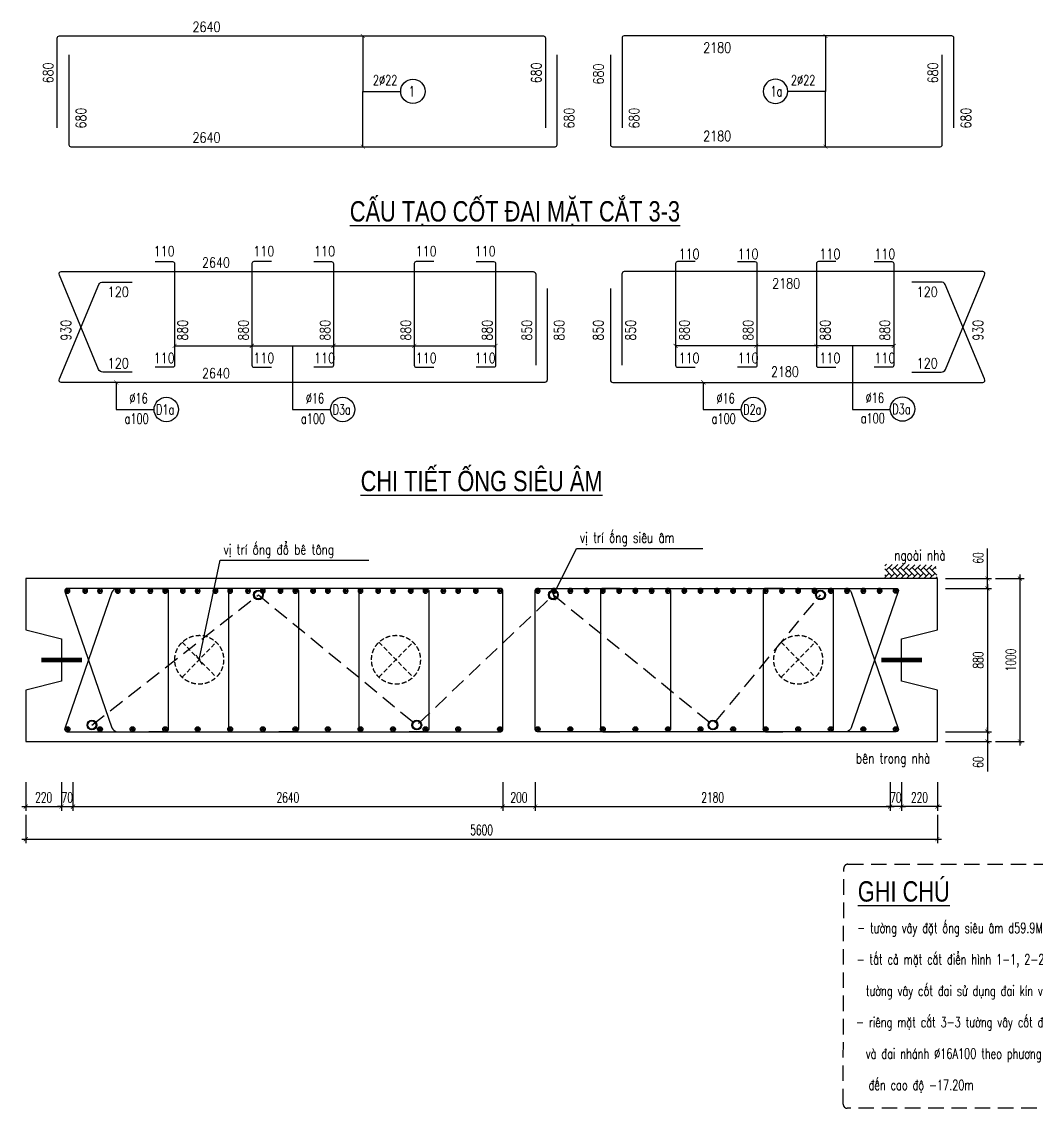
# Model space of a CAD drawing. Header units: millimetres. Extents: x -143483 to 1166745, y -1448440 to -1202244.
# Drawn here: x 114600 to 139531, y -1268212 to -1241525 of the extents above; entities that cross this region are included whole.
import ezdxf
from ezdxf.enums import TextEntityAlignment as Align

# ---------------------------------------------------------------- set-up
doc = ezdxf.new("R2010")
doc.units = ezdxf.units.MM
doc.header["$LTSCALE"] = 30
doc.header["$PDMODE"] = 3
doc.linetypes.add('DASHED', pattern=[19.05, 12.7, -6.35])
doc.layers.get('0').update_dxf_attribs({"lineweight": 9})
doc.layers.get('Defpoints').update_dxf_attribs({"lineweight": 9})
for name, color, linetype in [('ccu11-Cotthep', 9, 'Continuous'), ('ccu11-Dim', 8, 'Continuous'), ('ccu11-Hatch', 8, 'Continuous'), ('ccu11-Manh', 8, 'Continuous'), ('ccu11-Text', 31, 'Continuous'), ('ccu11-Thay', 7, 'Continuous'), ('ccu11-Thep', 4, 'Continuous'), ('ccu11-Thep doc', 4, 'Continuous'), ('ccu11-Thepdai', 6, 'Continuous')]:
    doc.layers.add(name, color=color, linetype=linetype)
doc.layers.add('ccu11-Khuat', color=9, linetype='DASHED', lineweight=30)
doc.layers.add('Vicom_thep doc', color=1, linetype='Continuous', lineweight=35)
doc.styles.add('ccu11-dim', font='vnsimli.shx', dxfattribs={"width": 0.65, "bigfont": 'bigfont.shx'})
doc.styles.add('ccu11-VnAvH-B', font='VHAVANB.TTF')
doc.styles.add('ccu11-vnsimli', font='vnsimli.shx', dxfattribs={"width": 0.8, "bigfont": 'vns.shx'})
doc.styles.add('ccu11-vnsimple', font='vnsimple.shx', dxfattribs={"bigfont": 'bigfont.shx'})
doc.styles.add('ccu11_simli', font='vnsimli.shx', dxfattribs={"width": 0.8})
doc.dimstyles.new('ccu11-100', dxfattribs={"dimscale": 100, "dimtxt": 2.5, "dimasz": 1, "dimexe": 1, "dimexo": 2, "dimgap": 1, "dimtad": 1, "dimdec": 0, "dimdsep": 46, "dimtxsty": 'ccu11-dim', "dimblk": 'ARCHTICK', "dimcen": -1, "dimdle": 1, "dimclrd": 256, "dimclre": 256, "dimclrt": 3, "dimadec": 0, "dimazin": 2, "dimtfac": 0.1, "dimtdec": 0, "dimtmove": 0, "dimatfit": 1, "dimldrblk": 'ARCHTICK', "dimfxl": 0, "dimtvp": 0.833333, "dimtolj": 1, "dimtzin": 12, "dimarcsym": 0})
doc.dimstyles.new('ccu11-100x4', dxfattribs={"dimscale": 100, "dimtxt": 2.5, "dimasz": 1, "dimexe": 1, "dimexo": 2, "dimgap": 1, "dimtad": 1, "dimdec": 0, "dimlfac": 0.25, "dimdsep": 46, "dimtxsty": 'ccu11-dim', "dimblk": 'ARCHTICK', "dimcen": -1, "dimdle": 1, "dimclrd": 256, "dimclre": 256, "dimclrt": 3, "dimadec": 0, "dimazin": 2, "dimtfac": 0.1, "dimtdec": 0, "dimtmove": 0, "dimatfit": 1, "dimldrblk": 'ARCHTICK', "dimfxl": 0, "dimtvp": 0.833333, "dimtolj": 1, "dimtzin": 12, "dimarcsym": 0})

# ---------------------------------------------------------------- blocks, each defined once
blk = doc.blocks.new('_ARCHTICK')
at = {"color": 0, "linetype": 'ByBlock', "const_width": 0.15}
blk.add_lwpolyline([(-0.5, -0.5), (0.5, 0.5)], dxfattribs=at)
blk = doc.blocks.new('SHD')
at = {"layer": 'ccu11-Cotthep'}
blk.add_circle((300, 0), 300, dxfattribs=at)
at = {"layer": 'ccu11-Cotthep', "color": 31, "style": 'ccu11_simli', "width": 0.8}
blk.add_attdef('DK', text='', height=250, dxfattribs=at).set_placement((-101, 65), align=Align.BOTTOM_RIGHT)
blk.add_attdef('KH', text='', height=250, dxfattribs=at).set_placement((300, 0), align=Align.MIDDLE)
blk.add_attdef('KC', text='', height=250, dxfattribs=at).set_placement((-101, -142), align=Align.TOP_RIGHT)
blk = doc.blocks.new('MCT')
at = {"ltscale": 0.005}
for p, q in [((-0.49, 0), (0.49, 0)), ((0.35, -0.35), (-0.35, 0.35)), ((-0.35, -0.35), (0.35, 0.35)), ((0, -0.49), (0, 0.49))]:
    blk.add_line(p, q, dxfattribs=at)
blk.add_circle((0, 0), 0.492, dxfattribs=at)
blk = doc.blocks.new('*U1576')
at = {"layer": 'ccu11-Thep doc', "xscale": -121.9200000001001, "yscale": 121.9200000001001, "zscale": 121.92, "rotation": 270}
blk.add_blockref('MCT', (0, 0), dxfattribs=at)
blk = doc.blocks.new('*U1577')
at = {"layer": 'ccu11-Thep doc', "color": 0, "linetype": 'ByBlock', "lineweight": -2, "transparency": 16777216}
for p in [(0, 0), (800, 0), (1600, 0), (2400, 0), (3200, 0), (4000, 0), (4800, 0), (5600, 0), (6400, 0), (7200, 0), (8000, 0)]:
    blk.add_blockref('*U1576', p, dxfattribs=at)
blk = doc.blocks.new('*U1578')
at = {"layer": 'ccu11-Thep doc', "xscale": -121.9200000001001, "yscale": 121.9200000001001, "zscale": 121.92, "rotation": 270}
blk.add_blockref('MCT', (0, 0), dxfattribs=at)
blk = doc.blocks.new('*U1579')
at = {"layer": 'ccu11-Thep doc', "color": 0, "linetype": 'ByBlock', "lineweight": -2, "transparency": 16777216}
for p in [(0, 0), (800, 0), (1600, 0), (2400, 0), (3200, 0), (4000, 0), (4800, 0), (5600, 0), (6400, 0), (7200, 0), (8000, 0)]:
    blk.add_blockref('*U1578', p, dxfattribs=at)
blk = doc.blocks.new('*D2406')
at = {"layer": 'ccu11-Dim', "linetype": 'ByBlock', "lineweight": -2, "ltscale": 30, "transparency": 16777216}
for p, q in [((136220, -1260203), (136220, -1260903)), ((137100, -1260203), (137100, -1260903)), ((137200, -1260803), (136120, -1260803))]:
    blk.add_line(p, q, dxfattribs=at)
at = {"layer": 'Defpoints', "color": 0, "linetype": 'ByBlock', "ltscale": 30, "transparency": 16777216}
for p in [(136220, -1260003), (137100, -1260003), (136220, -1260803)]:
    blk.add_point(p, dxfattribs=at)
at = {"layer": 'ccu11-Dim', "linetype": 'ByBlock', "lineweight": -2, "ltscale": 30, "transparency": 16777216, "xscale": 100, "yscale": 100, "zscale": 100, "rotation": 180}
blk.add_blockref('_ARCHTICK', (136220, -1260803), dxfattribs=at)
at = {"layer": 'ccu11-Dim', "linetype": 'ByBlock', "lineweight": -2, "ltscale": 30, "transparency": 16777216, "xscale": 100, "yscale": 100, "zscale": 100}
blk.add_blockref('_ARCHTICK', (137100, -1260803), dxfattribs=at)
at = {"layer": 'ccu11-Dim', "color": 3, "linetype": 'ByBlock', "ltscale": 30, "transparency": 16777216, "insert": (136660, -1260578), "char_height": 250, "attachment_point": 5, "style": 'ccu11-dim'}
blk.add_mtext('\\A1;220', dxfattribs=at)
blk = doc.blocks.new('*D2407')
at = {"layer": 'ccu11-Dim', "linetype": 'ByBlock', "lineweight": -2, "ltscale": 30, "transparency": 16777216}
for p, q in [((114700, -1261003), (114700, -1261703)), ((137100, -1261003), (137100, -1261703)), ((114600, -1261603), (137200, -1261603))]:
    blk.add_line(p, q, dxfattribs=at)
at = {"layer": 'Defpoints', "color": 0, "linetype": 'ByBlock', "ltscale": 30, "transparency": 16777216}
for p in [(114700, -1260803), (137100, -1260803), (137100, -1261603)]:
    blk.add_point(p, dxfattribs=at)
at = {"layer": 'ccu11-Dim', "linetype": 'ByBlock', "lineweight": -2, "ltscale": 30, "transparency": 16777216, "xscale": 100, "yscale": 100, "zscale": 100, "rotation": 180}
blk.add_blockref('_ARCHTICK', (114700, -1261603), dxfattribs=at)
at = {"layer": 'ccu11-Dim', "linetype": 'ByBlock', "lineweight": -2, "ltscale": 30, "transparency": 16777216, "xscale": 100, "yscale": 100, "zscale": 100}
blk.add_blockref('_ARCHTICK', (137100, -1261603), dxfattribs=at)
at = {"layer": 'ccu11-Dim', "color": 3, "linetype": 'ByBlock', "ltscale": 30, "transparency": 16777216, "insert": (125900, -1261378), "char_height": 250, "attachment_point": 5, "style": 'ccu11-dim'}
blk.add_mtext('\\A1;5600', dxfattribs=at)
blk = doc.blocks.new('*D2408')
at = {"layer": 'ccu11-Dim', "linetype": 'ByBlock', "lineweight": -2, "ltscale": 30, "transparency": 16777216}
for p, q in [((135940, -1260203), (135940, -1260903)), ((136220, -1260203), (136220, -1260903)), ((135940, -1260803), (135840, -1260803)), ((136220, -1260803), (135940, -1260803)), ((136220, -1260803), (136320, -1260803))]:
    blk.add_line(p, q, dxfattribs=at)
at = {"layer": 'Defpoints', "color": 0, "linetype": 'ByBlock', "ltscale": 30, "transparency": 16777216}
for p in [(135940, -1260003), (136220, -1260003), (135940, -1260803)]:
    blk.add_point(p, dxfattribs=at)
at = {"layer": 'ccu11-Dim', "linetype": 'ByBlock', "lineweight": -2, "ltscale": 30, "transparency": 16777216, "xscale": 100, "yscale": 100, "zscale": 100}
blk.add_blockref('_ARCHTICK', (135940, -1260803), dxfattribs=at)
at = {"layer": 'ccu11-Dim', "linetype": 'ByBlock', "lineweight": -2, "ltscale": 30, "transparency": 16777216, "xscale": 100, "yscale": 100, "zscale": 100, "rotation": 180}
blk.add_blockref('_ARCHTICK', (136220, -1260803), dxfattribs=at)
at = {"layer": 'ccu11-Dim', "color": 3, "linetype": 'ByBlock', "ltscale": 30, "transparency": 16777216, "insert": (136080, -1260578), "char_height": 250, "attachment_point": 5, "style": 'ccu11-dim'}
blk.add_mtext('\\A1;70', dxfattribs=at)
blk = doc.blocks.new('*D2409')
at = {"layer": 'ccu11-Dim', "linetype": 'ByBlock', "lineweight": -2, "ltscale": 30, "transparency": 16777216}
for p, q in [((126419, -1260203), (126419, -1260903)), ((127219, -1260203), (127219, -1260903)), ((126319, -1260803), (127319, -1260803))]:
    blk.add_line(p, q, dxfattribs=at)
at = {"layer": 'Defpoints', "color": 0, "linetype": 'ByBlock', "ltscale": 30, "transparency": 16777216}
for p in [(126419, -1260003), (127219, -1260003), (127219, -1260803)]:
    blk.add_point(p, dxfattribs=at)
at = {"layer": 'ccu11-Dim', "linetype": 'ByBlock', "lineweight": -2, "ltscale": 30, "transparency": 16777216, "xscale": 100, "yscale": 100, "zscale": 100, "rotation": 180}
blk.add_blockref('_ARCHTICK', (126419, -1260803), dxfattribs=at)
at = {"layer": 'ccu11-Dim', "linetype": 'ByBlock', "lineweight": -2, "ltscale": 30, "transparency": 16777216, "xscale": 100, "yscale": 100, "zscale": 100}
blk.add_blockref('_ARCHTICK', (127219, -1260803), dxfattribs=at)
at = {"layer": 'ccu11-Dim', "color": 3, "linetype": 'ByBlock', "ltscale": 30, "transparency": 16777216, "insert": (126819, -1260578), "char_height": 250, "attachment_point": 5, "style": 'ccu11-dim'}
blk.add_mtext('\\A1;200', dxfattribs=at)
blk = doc.blocks.new('*D2410')
at = {"layer": 'ccu11-Dim', "linetype": 'ByBlock', "lineweight": -2, "ltscale": 30, "transparency": 16777216}
for p, q in [((127219, -1260203), (127219, -1260903)), ((135940, -1260203), (135940, -1260903)), ((127119, -1260803), (136040, -1260803))]:
    blk.add_line(p, q, dxfattribs=at)
at = {"layer": 'Defpoints', "color": 0, "linetype": 'ByBlock', "ltscale": 30, "transparency": 16777216}
for p in [(127219, -1260003), (135940, -1260003), (135940, -1260803)]:
    blk.add_point(p, dxfattribs=at)
at = {"layer": 'ccu11-Dim', "linetype": 'ByBlock', "lineweight": -2, "ltscale": 30, "transparency": 16777216, "xscale": 100, "yscale": 100, "zscale": 100, "rotation": 180}
blk.add_blockref('_ARCHTICK', (127219, -1260803), dxfattribs=at)
at = {"layer": 'ccu11-Dim', "linetype": 'ByBlock', "lineweight": -2, "ltscale": 30, "transparency": 16777216, "xscale": 100, "yscale": 100, "zscale": 100}
blk.add_blockref('_ARCHTICK', (135940, -1260803), dxfattribs=at)
at = {"layer": 'ccu11-Dim', "color": 3, "linetype": 'ByBlock', "ltscale": 30, "transparency": 16777216, "insert": (131580, -1260578), "char_height": 250, "attachment_point": 5, "style": 'ccu11-dim'}
blk.add_mtext('\\A1;2180', dxfattribs=at)
blk = doc.blocks.new('*D2411')
at = {"layer": 'ccu11-Dim', "linetype": 'ByBlock', "lineweight": -2, "ltscale": 30, "transparency": 16777216}
for p, q in [((138329, -1255203), (138329, -1254463)), ((137300, -1255203), (138429, -1255203)), ((138329, -1255443), (138329, -1255203)), ((137300, -1255443), (138429, -1255443)), ((138329, -1255443), (138329, -1255543))]:
    blk.add_line(p, q, dxfattribs=at)
at = {"layer": 'Defpoints', "color": 0, "linetype": 'ByBlock', "ltscale": 30, "transparency": 16777216}
for p in [(137100, -1255203), (137100, -1255443), (138329, -1255443)]:
    blk.add_point(p, dxfattribs=at)
at = {"layer": 'ccu11-Dim', "linetype": 'ByBlock', "lineweight": -2, "ltscale": 30, "transparency": 16777216, "xscale": 100, "yscale": 100, "zscale": 100}
for p, rotation in [((138329, -1255203), 270), ((138329, -1255443), 90)]:
    blk.add_blockref('_ARCHTICK', p, dxfattribs=dict(at, rotation=rotation))
at = {"layer": 'ccu11-Dim', "color": 3, "linetype": 'ByBlock', "ltscale": 30, "transparency": 16777216, "insert": (138104, -1254695), "char_height": 250, "attachment_point": 5, "rotation": 90, "style": 'ccu11-dim'}
blk.add_mtext('\\A1;60', dxfattribs=at)
blk = doc.blocks.new('*D2412')
at = {"layer": 'ccu11-Dim', "linetype": 'ByBlock', "lineweight": -2, "ltscale": 30, "transparency": 16777216}
for p, q in [((138329, -1255343), (138329, -1259063)), ((137300, -1255443), (138429, -1255443)), ((137300, -1258963), (138429, -1258963))]:
    blk.add_line(p, q, dxfattribs=at)
at = {"layer": 'Defpoints', "color": 0, "linetype": 'ByBlock', "ltscale": 30, "transparency": 16777216}
for p in [(137100, -1255443), (137100, -1258963), (138329, -1258963)]:
    blk.add_point(p, dxfattribs=at)
at = {"layer": 'ccu11-Dim', "linetype": 'ByBlock', "lineweight": -2, "ltscale": 30, "transparency": 16777216, "xscale": 100, "yscale": 100, "zscale": 100}
for p, rotation in [((138329, -1255443), 90), ((138329, -1258963), 270)]:
    blk.add_blockref('_ARCHTICK', p, dxfattribs=dict(at, rotation=rotation))
at = {"layer": 'ccu11-Dim', "color": 3, "linetype": 'ByBlock', "ltscale": 30, "transparency": 16777216, "insert": (138104, -1257203), "char_height": 250, "attachment_point": 5, "rotation": 90, "style": 'ccu11-dim'}
blk.add_mtext('\\A1;880', dxfattribs=at)
blk = doc.blocks.new('*D2413')
at = {"layer": 'ccu11-Dim', "linetype": 'ByBlock', "lineweight": -2, "ltscale": 30, "transparency": 16777216}
for p, q in [((137300, -1258963), (138429, -1258963)), ((138329, -1258963), (138329, -1258863)), ((138329, -1258963), (138329, -1259203)), ((137300, -1259203), (138429, -1259203)), ((138329, -1259203), (138329, -1259942))]:
    blk.add_line(p, q, dxfattribs=at)
at = {"layer": 'Defpoints', "color": 0, "linetype": 'ByBlock', "ltscale": 30, "transparency": 16777216}
for p in [(137100, -1258963), (138329, -1258963), (137100, -1259203)]:
    blk.add_point(p, dxfattribs=at)
at = {"layer": 'ccu11-Dim', "linetype": 'ByBlock', "lineweight": -2, "ltscale": 30, "transparency": 16777216, "xscale": 100, "yscale": 100, "zscale": 100}
for p, rotation in [((138329, -1258963), 270), ((138329, -1259203), 90)]:
    blk.add_blockref('_ARCHTICK', p, dxfattribs=dict(at, rotation=rotation))
at = {"layer": 'ccu11-Dim', "color": 3, "linetype": 'ByBlock', "ltscale": 30, "transparency": 16777216, "insert": (138104, -1259711), "char_height": 250, "attachment_point": 5, "rotation": 90, "style": 'ccu11-dim'}
blk.add_mtext('\\A1;60', dxfattribs=at)
blk = doc.blocks.new('*D2414')
at = {"layer": 'ccu11-Dim', "linetype": 'ByBlock', "lineweight": -2, "ltscale": 30, "transparency": 16777216}
for p, q in [((138529, -1255203), (139229, -1255203)), ((139129, -1255103), (139129, -1259303)), ((138529, -1259203), (139229, -1259203))]:
    blk.add_line(p, q, dxfattribs=at)
at = {"layer": 'Defpoints', "color": 0, "linetype": 'ByBlock', "ltscale": 30, "transparency": 16777216}
for p in [(138329, -1255203), (138329, -1259203), (139129, -1259203)]:
    blk.add_point(p, dxfattribs=at)
at = {"layer": 'ccu11-Dim', "linetype": 'ByBlock', "lineweight": -2, "ltscale": 30, "transparency": 16777216, "xscale": 100, "yscale": 100, "zscale": 100}
for p, rotation in [((139129, -1255203), 90), ((139129, -1259203), 270)]:
    blk.add_blockref('_ARCHTICK', p, dxfattribs=dict(at, rotation=rotation))
at = {"layer": 'ccu11-Dim', "color": 3, "linetype": 'ByBlock', "ltscale": 30, "transparency": 16777216, "insert": (138904, -1257203), "char_height": 250, "attachment_point": 5, "rotation": 90, "style": 'ccu11-dim'}
blk.add_mtext('\\A1;1000', dxfattribs=at)
blk = doc.blocks.new('ccu11_block_thep')
at = {"layer": 'ccu11-Thep', "color": 3}
for p, q in [((-0.4, 0), (0.4, 0)), ((-0.28, 0.28), (0.28, -0.28)), ((0.28, 0.28), (-0.28, -0.28)), ((0, 0.4), (0, -0.4))]:
    blk.add_line(p, q, dxfattribs=at)
at = {"layer": 'ccu11-Thep', "color": 1, "const_width": 0.0667}
blk.add_lwpolyline([(-0.4, 0, 1), (0.4, 0, 1), (-0.4, 0, 1)], format="xyb", dxfattribs=at)
at = {"layer": 'ccu11-Thep', "color": 1}
blk.add_circle((0, 0), 0.4, dxfattribs=at)
blk = doc.blocks.new('*U1580')
at = {"layer": 'Vicom_thep doc', "xscale": -150, "yscale": 150, "zscale": 150, "rotation": 180}
blk.add_blockref('ccu11_block_thep', (0, 0), dxfattribs=at)
blk = doc.blocks.new('*U1573')
at = {"layer": 'ccu11-Thep doc', "color": 0, "linetype": 'ByBlock', "lineweight": -2, "transparency": 16777216}
for p in [(0, 0), (800, 0), (1600, 0), (2400, 0), (3200, 0), (4000, 0), (4800, 0), (5600, 0), (6400, 0), (7200, 0), (8000, 0), (8800, 0), (9600, 0)]:
    blk.add_blockref('*U1580', p, dxfattribs=at)
blk = doc.blocks.new('*U1574')
at = {"layer": 'Vicom_thep doc', "xscale": -150, "yscale": 150, "zscale": 150, "rotation": 180}
blk.add_blockref('ccu11_block_thep', (0, 0), dxfattribs=at)
blk = doc.blocks.new('*U1575')
at = {"layer": 'ccu11-Thep doc', "color": 0, "linetype": 'ByBlock', "lineweight": -2, "transparency": 16777216}
for p in [(0, 0), (800, 0), (1600, 0), (2400, 0), (3200, 0), (4000, 0), (4800, 0), (5600, 0), (6400, 0), (7200, 0), (8000, 0)]:
    blk.add_blockref('*U1574', p, dxfattribs=at)
blk = doc.blocks.new('*U1581')
at = {"layer": 'ccu11-Thep doc', "xscale": -121.9200000001001, "yscale": 121.9200000001001, "zscale": 121.92, "rotation": 270}
blk.add_blockref('MCT', (0, 0), dxfattribs=at)
blk = doc.blocks.new('*U1582')
at = {"layer": 'ccu11-Thep doc', "color": 0, "linetype": 'ByBlock', "lineweight": -2, "transparency": 16777216}
for p in [(0, 0), (800, 0), (1600, 0), (2400, 0), (3200, 0), (4000, 0), (4800, 0), (5600, 0), (6400, 0), (7200, 0), (8000, 0), (8800, 0), (9600, 0)]:
    blk.add_blockref('*U1581', p, dxfattribs=at)
blk = doc.blocks.new('*U1583')
at = {"layer": 'ccu11-Thep doc', "xscale": -121.9200000001001, "yscale": 121.9200000001001, "zscale": 121.92, "rotation": 270}
blk.add_blockref('MCT', (0, 0), dxfattribs=at)
blk = doc.blocks.new('*U1584')
at = {"layer": 'ccu11-Thep doc', "color": 0, "linetype": 'ByBlock', "lineweight": -2, "transparency": 16777216}
for p in [(0, 0), (800, 0), (1600, 0), (2400, 0), (3200, 0), (4000, 0), (4800, 0), (5600, 0), (6400, 0), (7200, 0), (8000, 0), (8800, 0), (9600, 0)]:
    blk.add_blockref('*U1583', p, dxfattribs=at)
blk = doc.blocks.new('*D2415')
at = {"layer": 'ccu11-Dim', "linetype": 'ByBlock', "lineweight": -2, "ltscale": 30, "transparency": 16777216}
for p, q in [((115860, -1260203), (115860, -1260903)), ((126419, -1260203), (126419, -1260903)), ((115760, -1260803), (126519, -1260803))]:
    blk.add_line(p, q, dxfattribs=at)
at = {"layer": 'Defpoints', "color": 0, "linetype": 'ByBlock', "ltscale": 30, "transparency": 16777216}
for p in [(115860, -1260003), (126419, -1260003), (126419, -1260803)]:
    blk.add_point(p, dxfattribs=at)
at = {"layer": 'ccu11-Dim', "linetype": 'ByBlock', "lineweight": -2, "ltscale": 30, "transparency": 16777216, "xscale": 100, "yscale": 100, "zscale": 100, "rotation": 180}
blk.add_blockref('_ARCHTICK', (115860, -1260803), dxfattribs=at)
at = {"layer": 'ccu11-Dim', "linetype": 'ByBlock', "lineweight": -2, "ltscale": 30, "transparency": 16777216, "xscale": 100, "yscale": 100, "zscale": 100}
blk.add_blockref('_ARCHTICK', (126419, -1260803), dxfattribs=at)
at = {"layer": 'ccu11-Dim', "color": 3, "linetype": 'ByBlock', "ltscale": 30, "transparency": 16777216, "insert": (121140, -1260578), "char_height": 250, "attachment_point": 5, "style": 'ccu11-dim'}
blk.add_mtext('\\A1;2640', dxfattribs=at)
blk = doc.blocks.new('*D2416')
at = {"layer": 'ccu11-Dim', "linetype": 'ByBlock', "lineweight": -2, "ltscale": 30, "transparency": 16777216}
for p, q in [((114700, -1260203), (114700, -1260903)), ((115580, -1260203), (115580, -1260903)), ((114600, -1260803), (115680, -1260803))]:
    blk.add_line(p, q, dxfattribs=at)
at = {"layer": 'Defpoints', "color": 0, "linetype": 'ByBlock', "ltscale": 30, "transparency": 16777216}
for p in [(114700, -1260003), (115580, -1260003), (115580, -1260803)]:
    blk.add_point(p, dxfattribs=at)
at = {"layer": 'ccu11-Dim', "linetype": 'ByBlock', "lineweight": -2, "ltscale": 30, "transparency": 16777216, "xscale": 100, "yscale": 100, "zscale": 100, "rotation": 180}
blk.add_blockref('_ARCHTICK', (114700, -1260803), dxfattribs=at)
at = {"layer": 'ccu11-Dim', "linetype": 'ByBlock', "lineweight": -2, "ltscale": 30, "transparency": 16777216, "xscale": 100, "yscale": 100, "zscale": 100}
blk.add_blockref('_ARCHTICK', (115580, -1260803), dxfattribs=at)
at = {"layer": 'ccu11-Dim', "color": 3, "linetype": 'ByBlock', "ltscale": 30, "transparency": 16777216, "insert": (115140, -1260578), "char_height": 250, "attachment_point": 5, "style": 'ccu11-dim'}
blk.add_mtext('\\A1;220', dxfattribs=at)
blk = doc.blocks.new('*D2417')
at = {"layer": 'ccu11-Dim', "linetype": 'ByBlock', "lineweight": -2, "ltscale": 30, "transparency": 16777216}
for p, q in [((115580, -1260203), (115580, -1260903)), ((115860, -1260203), (115860, -1260903)), ((115580, -1260803), (115480, -1260803)), ((115580, -1260803), (115860, -1260803)), ((115860, -1260803), (115960, -1260803))]:
    blk.add_line(p, q, dxfattribs=at)
at = {"layer": 'Defpoints', "color": 0, "linetype": 'ByBlock', "ltscale": 30, "transparency": 16777216}
for p in [(115580, -1260003), (115860, -1260003), (115860, -1260803)]:
    blk.add_point(p, dxfattribs=at)
at = {"layer": 'ccu11-Dim', "linetype": 'ByBlock', "lineweight": -2, "ltscale": 30, "transparency": 16777216, "xscale": 100, "yscale": 100, "zscale": 100}
blk.add_blockref('_ARCHTICK', (115580, -1260803), dxfattribs=at)
at = {"layer": 'ccu11-Dim', "linetype": 'ByBlock', "lineweight": -2, "ltscale": 30, "transparency": 16777216, "xscale": 100, "yscale": 100, "zscale": 100, "rotation": 180}
blk.add_blockref('_ARCHTICK', (115860, -1260803), dxfattribs=at)
at = {"layer": 'ccu11-Dim', "color": 3, "linetype": 'ByBlock', "ltscale": 30, "transparency": 16777216, "insert": (115720, -1260578), "char_height": 250, "attachment_point": 5, "style": 'ccu11-dim'}
blk.add_mtext('\\A1;70', dxfattribs=at)

msp = doc.modelspace()

# ---------------------------------------------------------------- hatches: boundary and pattern name
at = {"layer": 'ccu11-Hatch', "ltscale": 10}
h = msp.add_hatch(dxfattribs=at)
h.set_pattern_fill('AR-HBONE', color=256, scale=25, angle=270, style=0)
h.set_pattern_definition([(45, (-3126042.45, 521253.51), (141.4213562, 4e-14), [300, -100]), (315, (-3125971.74, 521324.22), (141.4213562, 4e-14), [300, -100])])
h.paths.add_polyline_path([(135808.05, -1254849.96), (135808.05, -1255202.68), (137100.41, -1255202.68), (137057.55, -1254871.38)])

# ---------------------------------------------------------------- linework, layer by layer
at = {"layer": 'ccu11-Khuat', "ltscale": 0.3}
for p, q in [((118542.62, -1256766.97), (119380.85, -1257625.67)), ((118542.62, -1257625.67), (119380.85, -1256766.97)), ((123377.41, -1256766.97), (124215.64, -1257625.67)), ((123377.41, -1257625.67), (124215.64, -1256766.97)), ((133261.29, -1256766.97), (134099.52, -1257625.67)), ((133261.29, -1257625.67), (134099.52, -1256766.97))]:
    msp.add_line(p, q, dxfattribs=at)
at = {"layer": 'ccu11-Khuat', "flags": 128}
msp.add_lwpolyline([(116325.07, -1258800), (120417.26, -1255603.01), (124308.31, -1258800), (127665.61, -1255603.01), (131584.55, -1258800), (134228.57, -1255603.01)], dxfattribs=at)
at = {"layer": 'ccu11-Khuat'}
msp.add_lwpolyline([(134900.91, -1262219.48), (144700.13, -1262219.48, -0.41421356), (144800.13, -1262319.48), (144785.52, -1268112.39, -0.41421356), (144685.52, -1268212.39), (134886.3, -1268212.39, -0.41421356), (134786.3, -1268112.39), (134800.91, -1262319.48, -0.41421356)], format="xyb", close=True, dxfattribs=at)
at = {"layer": 'ccu11-Khuat', "ltscale": 0.3}
for centre in [(118961.73, -1257196.32), (123796.52, -1257196.32), (133680.41, -1257196.32)]:
    msp.add_circle(centre, 600, dxfattribs=at)
at = {"layer": 'ccu11-Thay'}
for p, q in [((137100.41, -1255202.68), (114700.41, -1255202.68)), ((114700.41, -1255202.68), (114700.41, -1256462.68)), ((137100.41, -1256462.68), (137100.41, -1255202.68)), ((114700.41, -1256462.68), (115580.17, -1256682.68)), ((115580.17, -1256682.68), (115580.17, -1257722.68)), ((136220.64, -1256682.68), (137100.41, -1256462.68)), ((136220.64, -1257722.68), (136220.64, -1256682.68)), ((115580.17, -1257722.68), (114700.41, -1257942.68)), ((137100.41, -1257942.68), (136220.64, -1257722.68)), ((114700.41, -1257942.68), (114700.41, -1259202.68)), ((137100.41, -1259202.68), (137100.41, -1257942.68)), ((114700.41, -1259202.68), (137100.41, -1259202.68))]:
    msp.add_line(p, q, dxfattribs=at)
at = {"layer": 'ccu11-Thay', "ltscale": 30}
for centre, radius in [((120417.26, -1255603.01), 120), ((120417.26, -1255603.01), 100), ((127665.61, -1255603.01), 120), ((127665.61, -1255603.01), 100), ((134228.57, -1255603.01), 120), ((134228.57, -1255603.01), 100), ((116325.07, -1258800), 120), ((116325.07, -1258800), 100), ((124308.31, -1258800), 120), ((124308.31, -1258800), 100), ((131584.55, -1258800), 120), ((131584.55, -1258800), 100)]:
    msp.add_circle(centre, radius, dxfattribs=at)
at = {"layer": 'ccu11-Thep', "const_width": 120}
for points in [[(115079.94, -1257202.68), (116079.94, -1257202.68)], [(116080.41, -1257202.68), (115080.41, -1257202.68)], [(135720.41, -1257202.68), (136720.41, -1257202.68)]]:
    msp.add_lwpolyline(points, dxfattribs=at)
at = {"layer": 'ccu11-Thepdai', "linetype": 'ByBlock', "ltscale": 30}
for points in [[(115475.08, -1244135.47), (115475.08, -1241925.47, -0.41421356), (115525.08, -1241875.47), (127420.42, -1241875.47, -0.41421356), (127470.42, -1241925.47), (127470.42, -1244135.47)], [(115760.08, -1242335.47), (115760.08, -1244545.47, 0.41421356), (115810.08, -1244595.47), (127705.54, -1244595.47, 0.41421356), (127755.54, -1244545.47), (127755.54, -1242335.47)], [(129067.08, -1242335.47), (129067.08, -1244545.47, 0.41421356), (129117.08, -1244595.47), (137170.09, -1244595.47, 0.41421356), (137220.09, -1244545.47), (137220.09, -1242335.47)]]:
    msp.add_lwpolyline(points, format="xyb", dxfattribs=at)
at = {"layer": 'ccu11-Thepdai'}
for points in [[(137505.09, -1244135.47), (137505.09, -1241925.47, 0.41421356), (137455.09, -1241875.47), (129402.08, -1241875.47, 0.41421356), (129352.08, -1241925.47), (129352.08, -1244135.47)], [(117317.6, -1250130.18), (116597.13, -1250130.18, -0.26628921), (116485.37, -1250066.11), (115531.92, -1247746.6, -0.64209887), (115569.75, -1247663.91), (127170.53, -1247663.91, -0.41421356), (127230.53, -1247723.91), (127230.53, -1249957.89)], [(136469.23, -1250130.18), (137189.7, -1250130.18, 0.26628921), (137301.46, -1250066.11), (138254.92, -1247746.6, 0.64209887), (138217.08, -1247663.91), (129407.36, -1247663.91, 0.41421356), (129347.36, -1247723.91), (129347.36, -1249957.89)], [(127510.82, -1248074.39), (127510.82, -1250323.91, -0.41421356), (127450.82, -1250383.91), (115568.78, -1250383.91, -0.65283078), (115531.94, -1250300.1), (116492.85, -1247982.92, -0.30093739), (116604.61, -1247918.85), (117317.6, -1247918.85)], [(129067.08, -1248074.39), (129067.08, -1250323.91, 0.41421356), (129127.08, -1250383.91), (138218.06, -1250383.91, 0.65283078), (138254.89, -1250300.1), (137293.98, -1247982.92, 0.30093739), (137182.22, -1247918.85), (136469.23, -1247918.85)], [(117648.61, -1255442.68), (116928.14, -1255442.68, 0.23620228), (116816.37, -1255535.43), (115662.49, -1258882.18, 0.5204497), (115718.88, -1258962.68), (126370.41, -1258962.68, 0.41421356), (126420.41, -1258912.68), (126420.41, -1255492.68, 0.41421356), (126370.41, -1255442.68), (115718.88, -1255442.68, 0.5204497), (115662.49, -1255523.18), (116816.37, -1258869.94, 0.23620228), (116928.14, -1258962.68), (117648.61, -1258962.68)], [(117720.41, -1255442.68), (118140.41, -1255442.68, -0.41421356), (118200.41, -1255502.68), (118200.41, -1258902.68, -0.41421356), (118140.41, -1258962.68), (117720.41, -1258962.68)], [(120160.41, -1255442.68), (119740.41, -1255442.68, 0.41421356), (119680.41, -1255502.68), (119680.41, -1258902.68, 0.41421356), (119740.41, -1258962.68), (120160.41, -1258962.68)], [(120920.41, -1255442.68), (121340.41, -1255442.68, -0.41421356), (121400.41, -1255502.68), (121400.41, -1258902.68, -0.41421356), (121340.41, -1258962.68), (120920.41, -1258962.68)], [(123360.41, -1255442.68), (122940.41, -1255442.68, 0.41421356), (122880.41, -1255502.68), (122880.41, -1258902.68, 0.41421356), (122940.41, -1258962.68), (123360.41, -1258962.68)], [(124120.41, -1255442.68), (124540.41, -1255442.68, -0.41421356), (124600.41, -1255502.68), (124600.41, -1258902.68, -0.41421356), (124540.41, -1258962.68), (124120.41, -1258962.68)], [(134152.21, -1255442.68), (134872.67, -1255442.68, -0.23620228), (134984.44, -1255535.43), (136138.32, -1258882.18, -0.5204497), (136081.93, -1258962.68), (127270.41, -1258962.68, -0.41421356), (127220.41, -1258912.68), (127220.41, -1255492.68, -0.41421356), (127270.41, -1255442.68), (136081.93, -1255442.68, -0.5204497), (136138.32, -1255523.18), (134984.44, -1258869.94, -0.23620228), (134872.67, -1258962.68), (134152.21, -1258962.68)], [(129300.41, -1255442.68), (128880.41, -1255442.68, 0.41421356), (128820.41, -1255502.68), (128820.41, -1258902.68, 0.41421356), (128880.41, -1258962.68), (129300.41, -1258962.68)], [(130060.41, -1255442.68), (130480.41, -1255442.68, -0.41421356), (130540.41, -1255502.68), (130540.41, -1258902.68, -0.41421356), (130480.41, -1258962.68), (130060.41, -1258962.68)], [(133300.41, -1255442.68), (132880.41, -1255442.68, 0.41421356), (132820.41, -1255502.68), (132820.41, -1258902.68, 0.41421356), (132880.41, -1258962.68), (133300.41, -1258962.68)], [(134060.41, -1255442.68), (134480.41, -1255442.68, -0.41421356), (134540.41, -1255502.68), (134540.41, -1258902.68, -0.41421356), (134480.41, -1258962.68), (134060.41, -1258962.68)]]:
    msp.add_lwpolyline(points, format="xyb", dxfattribs=at)
at = {"layer": 'ccu11-Thepdai', "flags": 128}
for points in [[(117876.85, -1247416.67), (118306.85, -1247416.67, -0.38911631), (118356.85, -1247466.67), (118356.85, -1249911.43), (118356.85, -1249963.73, -0.38911631), (118306.85, -1250013.73), (117876.85, -1250013.73)], [(120735, -1247416.67), (120305, -1247416.67, 0.38911631), (120255, -1247466.67), (120255, -1249911.43), (120255, -1249963.73, 0.38911631), (120305, -1250013.73), (120735, -1250013.73)], [(121781.37, -1247416.67), (122211.37, -1247416.67, -0.38911631), (122261.37, -1247466.67), (122261.37, -1249911.43), (122261.37, -1249963.73, -0.38911631), (122211.37, -1250013.73), (121781.37, -1250013.73)], [(124725.51, -1247416.67), (124295.51, -1247416.67, 0.38911631), (124245.51, -1247466.67), (124245.51, -1249911.43), (124245.51, -1249963.73, 0.38911631), (124295.51, -1250013.73), (124725.51, -1250013.73)], [(125765.84, -1247416.67), (126195.84, -1247416.67, -0.38911631), (126245.84, -1247466.67), (126245.84, -1249911.43), (126245.84, -1249963.73, -0.38911631), (126195.84, -1250013.73), (125765.84, -1250013.73)], [(131147.08, -1247416.67), (130717.08, -1247416.67, 0.38911631), (130667.08, -1247466.67), (130667.08, -1249911.43), (130667.08, -1249963.73, 0.38911631), (130717.08, -1250013.73), (131147.08, -1250013.73)], [(132187.41, -1247416.67), (132617.41, -1247416.67, -0.38911631), (132667.41, -1247466.67), (132667.41, -1249911.43), (132667.41, -1249963.73, -0.38911631), (132617.41, -1250013.73), (132187.41, -1250013.73)], [(134607.78, -1247416.67), (134177.78, -1247416.67, 0.38911631), (134127.78, -1247466.67), (134127.78, -1249911.43), (134127.78, -1249963.73, 0.38911631), (134177.78, -1250013.73), (134607.78, -1250013.73)], [(135548.61, -1247416.67), (135978.61, -1247416.67, -0.38911631), (136028.61, -1247466.67), (136028.61, -1249911.43), (136028.61, -1249963.73, -0.38911631), (135978.61, -1250013.73), (135548.61, -1250013.73)]]:
    msp.add_lwpolyline(points, format="xyb", dxfattribs=at)

# ---------------------------------------------------------------- block references
at = {"layer": 'ccu11-Cotthep'}
ref = msp.add_blockref('SHD', (123912.04, -1243235.47), dxfattribs=at)
ref.add_attrib('KH', '1', dxfattribs={"color": 31, "height": 250, "style": 'ccu11-vnsimple', "width": 0.7}).set_placement((124187.04, -1243235.47), align=Align.MIDDLE_CENTER)
ref.add_attrib('DK', '2`22', dxfattribs={"color": 31, "height": 250, "style": 'ccu11-vnsimple', "width": 0.7}).set_placement((123531.26, -1243160.47), align=Align.BOTTOM_CENTER)
ref = msp.add_blockref('SHD', (133422.11, -1243235.47), dxfattribs=dict(at, xscale=-1))
ref.add_attrib('KH', '1a', dxfattribs={"color": 31, "height": 250, "style": 'ccu11-vnsimple', "width": 0.7}).set_placement((133147.11, -1243235.47), align=Align.MIDDLE_CENTER)
ref.add_attrib('DK', '2`22', dxfattribs={"color": 31, "height": 250, "style": 'ccu11-vnsimple', "width": 0.7}).set_placement((133802.89, -1243160.47), align=Align.BOTTOM_CENTER)
at = {"layer": 'ccu11-Cotthep', "yscale": 100, "zscale": 100, "rotation": 180}
for p, xscale in [((118356.85, -1249487.03), 100), ((120255, -1249487.03), 100), ((122261.37, -1249487.03), 100), ((124245.51, -1249487.03), 100), ((126245.84, -1249487.03), 100), ((130667.08, -1249487.03), -100), ((132651.21, -1249487.03), 100), ((134127.78, -1249487.03), -100)]:
    msp.add_blockref('_ARCHTICK', p, dxfattribs=dict(at, xscale=xscale))
at = {"layer": 'ccu11-Cotthep'}
ref = msp.add_blockref('SHD', (117852.01, -1251049.88), dxfattribs=at)
ref.add_attrib('KH', 'D1a', dxfattribs={"color": 31, "height": 250, "style": 'ccu11-vnsimple', "width": 0.7}).set_placement((118127.01, -1251049.88), align=Align.MIDDLE_CENTER)
ref.add_attrib('KC', 'a100', dxfattribs={"color": 31, "height": 250, "style": 'ccu11-vnsimple', "width": 0.7}).set_placement((117423.43, -1251149.88), align=Align.TOP_CENTER)
ref.add_attrib('DK', '`16', dxfattribs={"color": 31, "height": 250, "style": 'ccu11-vnsimple', "width": 0.7}).set_placement((117471.22, -1250974.88), align=Align.BOTTOM_CENTER)
ref = msp.add_blockref('SHD', (122187.3, -1251049.88), dxfattribs=at)
ref.add_attrib('KH', 'D3a', dxfattribs={"color": 31, "height": 250, "style": 'ccu11-vnsimple', "width": 0.7}).set_placement((122462.3, -1251049.88), align=Align.MIDDLE_CENTER)
ref.add_attrib('KC', 'a100', dxfattribs={"color": 31, "height": 250, "style": 'ccu11-vnsimple', "width": 0.7}).set_placement((121758.72, -1251149.88), align=Align.TOP_CENTER)
ref.add_attrib('DK', '`16', dxfattribs={"color": 31, "height": 250, "style": 'ccu11-vnsimple', "width": 0.7}).set_placement((121806.52, -1250974.88), align=Align.BOTTOM_CENTER)
ref = msp.add_blockref('SHD', (132277.66, -1251049.88), dxfattribs=at)
ref.add_attrib('KH', 'D2a', dxfattribs={"color": 31, "height": 250, "style": 'ccu11-vnsimple', "width": 0.7}).set_placement((132552.66, -1251049.88), align=Align.MIDDLE_CENTER)
ref.add_attrib('KC', 'a100', dxfattribs={"color": 31, "height": 250, "style": 'ccu11-vnsimple', "width": 0.7}).set_placement((131849.08, -1251149.88), align=Align.TOP_CENTER)
ref.add_attrib('DK', '`16', dxfattribs={"color": 31, "height": 250, "style": 'ccu11-vnsimple', "width": 0.7}).set_placement((131896.88, -1250974.88), align=Align.BOTTOM_CENTER)
ref = msp.add_blockref('SHD', (135942.48, -1251038.88), dxfattribs=at)
ref.add_attrib('KH', 'D3a', dxfattribs={"color": 31, "height": 250, "style": 'ccu11-vnsimple', "width": 0.7}).set_placement((136217.48, -1251038.88), align=Align.MIDDLE_CENTER)
ref.add_attrib('KC', 'a100', dxfattribs={"color": 31, "height": 250, "style": 'ccu11-vnsimple', "width": 0.7}).set_placement((135513.9, -1251138.88), align=Align.TOP_CENTER)
ref.add_attrib('DK', '`16', dxfattribs={"color": 31, "height": 250, "style": 'ccu11-vnsimple', "width": 0.7}).set_placement((135561.69, -1250963.88), align=Align.BOTTOM_CENTER)
at = {"layer": 'ccu11-Thep doc'}
for name, p in [('*U1582', (115723.8, -1255502.68)), ('*U1573', (116160.41, -1255502.68)), ('*U1577', (127280.41, -1255502.68)), ('*U1575', (127680.41, -1255502.68))]:
    msp.add_blockref(name, p, dxfattribs=at)
at = {"layer": 'ccu11-Thep doc', "yscale": 121.9200000001001}
for p, xscale, zscale, rotation in [((126352.51, -1255502.68), -121.9200000001001, 121.92, 270), ((136080.76, -1255502.68), 121.9200000001001, 121.9200000001001, 90.00000000000001), ((126352.51, -1258902.68), 121.9200000001001, 121.9200000001001, 270), ((136080.76, -1258902.68), 121.9200000001001, 121.9200000001001, 90.00000000000001)]:
    msp.add_blockref('MCT', p, dxfattribs=dict(at, xscale=xscale, zscale=zscale, rotation=rotation))
at = {"layer": 'ccu11-Thep doc', "xscale": -1, "rotation": 180}
for name, p in [('*U1584', (115723.8, -1258902.68)), ('*U1579', (127280.41, -1258902.68))]:
    msp.add_blockref(name, p, dxfattribs=at)

# ---------------------------------------------------------------- texts
at = {"layer": 'ccu11-Text'}
for s, height, style, width, p in [('2640', 250, 'ccu11-vnsimli', 0.8, (118798.01, -1241775.47)), ('2180', 250, 'ccu11-vnsimli', 0.8, (131347.56, -1242285.51)), ('2640', 250, 'ccu11-vnsimli', 0.8, (118798.01, -1244495.47)), ('2180', 250, 'ccu11-vnsimli', 0.8, (131347.56, -1244456.27)), ('110', 250, 'ccu11-vnsimli', 0.8, (117843.12, -1247287.55)), ('110', 250, 'ccu11-vnsimli', 0.8, (120292.54, -1247287.55)), ('110', 250, 'ccu11-vnsimli', 0.8, (121785.74, -1247287.55)), ('110', 250, 'ccu11-vnsimli', 0.8, (124283.04, -1247287.55)), ('110', 250, 'ccu11-vnsimli', 0.8, (125732.11, -1247287.55)), ('2640', 250, 'ccu11-vnsimli', 0.8, (119030.62, -1247563.91)), ('110', 250, 'ccu11-vnsimli', 0.8, (130742.71, -1247356.23)), ('110', 250, 'ccu11-vnsimli', 0.8, (132191.77, -1247356.23)), ('110', 250, 'ccu11-vnsimli', 0.8, (134203.42, -1247356.23)), ('110', 250, 'ccu11-vnsimli', 0.8, (135552.97, -1247356.23)), ('2180', 250, 'ccu11-vnsimli', 0.8, (133041.35, -1248079.18)), ('120', 250, 'ccu11-vnsimli', 0.8, (116716.17, -1248285.47)), ('120', 250, 'ccu11-vnsimli', 0.8, (136594.47, -1248285.47)), ('110', 250, 'ccu11-vnsimli', 0.8, (117843.12, -1249910.94)), ('110', 250, 'ccu11-vnsimli', 0.8, (120292.54, -1249910.94)), ('110', 250, 'ccu11-vnsimli', 0.8, (121785.74, -1249910.94)), ('110', 250, 'ccu11-vnsimli', 0.8, (124283.04, -1249910.94)), ('110', 250, 'ccu11-vnsimli', 0.8, (125732.11, -1249910.94)), ('110', 250, 'ccu11-vnsimli', 0.8, (130742.71, -1249910.94)), ('110', 250, 'ccu11-vnsimli', 0.8, (132191.77, -1249910.94)), ('110', 250, 'ccu11-vnsimli', 0.8, (134203.42, -1249910.94)), ('110', 250, 'ccu11-vnsimli', 0.8, (135552.97, -1249910.94)), ('120', 250, 'ccu11-vnsimli', 0.8, (116716.17, -1250038.56)), ('2180', 250, 'ccu11-vnsimli', 0.8, (133011.11, -1250244.71)), ('120', 250, 'ccu11-vnsimli', 0.8, (136594.47, -1250038.56)), ('2640', 250, 'ccu11-vnsimli', 0.8, (119030.62, -1250283.91)), ('vÞ trÝ èng siªu ©m', 250, 'ccu11-vnsimli', 0.75, (128318.11, -1254321.07)), ('vÞ trÝ èng ®æ bª t«ng', 250, 'ccu11-vnsimli', 0.75, (119559.81, -1254611.49)), ('%%uGHI CHó', 500, 'ccu11-VnAvH-B', 0.8, (135145.72, -1263135.88))]:
    msp.add_text(s, height=height, dxfattribs=dict(at, style=style, width=width)).set_placement(p)
at = {"layer": 'ccu11-Text', "style": 'ccu11-vnsimli', "width": 0.8}
for s, p in [('680', (115375.13, -1243039.26)), ('680', (127370.48, -1243039.26)), ('680', (128898.69, -1243066.58)), ('680', (137115.44, -1243039.26)), ('680', (116182.66, -1244149.46)), ('680', (128178.12, -1244149.46)), ('680', (129774.66, -1244149.46)), ('680', (137927.67, -1244149.46)), ('930', (115812.37, -1249359.65)), ('880', (118679.73, -1249359.65)), ('880', (120173.96, -1249359.65)), ('880', (122180.34, -1249359.65)), ('880', (124164.47, -1249359.65)), ('880', (126164.8, -1249359.65)), ('850', (127137.85, -1249359.65)), ('850', (127933.13, -1249359.65)), ('850', (128894.76, -1249359.65)), ('850', (129690.05, -1249359.65)), ('880', (131009.76, -1249359.65)), ('880', (132574.72, -1249359.65)), ('880', (134470.47, -1249359.65)), ('880', (135935.93, -1249359.65)), ('930', (138224.47, -1249359.65))]:
    msp.add_text(s, height=250, rotation=90, dxfattribs=at).set_placement(p)
at = {"layer": 'ccu11-Text', "color": 6, "style": 'ccu11-VnAvH-B', "width": 0.8}
msp.add_text('%%UcÊu t¹o cèt ®ai mÆt c¾t 3-3', height=500, dxfattribs=at).set_placement((126719.74, -1246432.44), align=Align.CENTER)
at = {"layer": 'ccu11-Text', "style": 'ccu11-VnAvH-B', "width": 0.8}
msp.add_text('%%Uchi tiÕt èng siªu ©m', height=500, dxfattribs=at).set_placement((125900.41, -1253056.56), align=Align.CENTER)
at = {"layer": 'ccu11-Text', "linetype": 'Continuous', "style": 'ccu11-vnsimli', "width": 0.75}
for s, p in [('ngoµi nhµ', (136671.24, -1254754.54)), ('bªn trong nhµ', (136012.99, -1259741.15))]:
    msp.add_text(s, height=250, dxfattribs=at).set_placement(p, align=Align.CENTER)
at = {"layer": 'ccu11-Text', "linetype": 'Continuous', "style": 'ccu11-vnsimli', "width": 0.7}
msp.add_text('- t\xadêng v©y ®Æt èng siªu ©m d59.9MM; dµy 1.8MM', height=250, dxfattribs=at).set_placement((135131.11, -1263907.59))
at = {"layer": 'ccu11-Text', "color": 2, "linetype": 'Continuous', "style": 'ccu11-vnsimli', "width": 0.7}
for s, p in [('- tÊt c¶ mÆt c¾t ®iÓn h×nh 1-1, 2-2, 4-4, 5-5, 5a-5a, 6-6', (135116.5, -1264679.3)), ('  t\xadêng v©y cèt ®ai sö dông ®ai kÝn vµ ®ai nh¸nh `12A200.', (135101.9, -1265451))]:
    msp.add_text(s, height=250, dxfattribs=at).set_placement(p)
at = {"layer": 'ccu11-Text', "color": 3, "linetype": 'Continuous', "style": 'ccu11-vnsimli', "width": 0.7}
for s, p in [('- riªng mÆt c¾t 3-3 t\xadêng v©y cèt ®ai sö dông ®ai kÝn', (135101.9, -1266222.71)), ('  vµ ®ai nh¸nh `16A100 theo ph\xad¬ng ®øng tõ cao ®é -7.20m', (135101.9, -1266994.42)), ('®Õn cao ®é -17.20m', (135409.75, -1267766.12))]:
    msp.add_text(s, height=250, dxfattribs=at).set_placement(p)

# ---------------------------------------------------------------- dimensions: what is measured, and where the dimension line sits
at = {"layer": 'ccu11-Dim', "linetype": 'ByBlock', "ltscale": 30}
for base, p1, p2, angle, picture, middle in [((138328.8, -1255442.68), (137100.41, -1255202.68), (137100.41, -1255442.68), 90, '*D2411', (138328.8, -1254694.7)), ((138328.8, -1258962.68), (137100.41, -1259202.68), (137100.41, -1258962.68), 270, '*D2413', (138328.8, -1259710.67))]:
    dim = msp.add_linear_dim(base=base, p1=p1, p2=p2, angle=angle, dimstyle='ccu11-100x4', dxfattribs=at)
    dim.commit()
    dim.dimension.update_dxf_attribs({"geometry": picture, "text_midpoint": middle, "dimtype": 160})
for base, p1, p2, angle, override, picture, middle in [((138328.8, -1258962.68), (137100.41, -1255442.68), (137100.41, -1258962.68), 90, {"dimtmove": 1}, '*D2412', (138103.8, -1257202.68)), ((115860.41, -1260803.04), (115580.41, -1260003.04), (115860.41, -1260003.04), 180, {"dimtix": 1}, '*D2417', (115720.41, -1260578.04))]:
    dim = msp.add_linear_dim(base=base, p1=p1, p2=p2, angle=angle, dimstyle='ccu11-100x4', override=override, dxfattribs=at)
    dim.commit()
    dim.dimension.update_dxf_attribs({"geometry": picture, "text_midpoint": middle})
for base, p1, p2, angle, picture, middle in [((139128.8, -1259202.68), (138328.8, -1255202.68), (138328.8, -1259202.68), 90, '*D2414', (138903.8, -1257202.68)), ((115580.41, -1260803.04), (114700.41, -1260003.04), (115580.41, -1260003.04), 180, '*D2416', (115140.41, -1260578.04))]:
    dim = msp.add_linear_dim(base=base, p1=p1, p2=p2, angle=angle, dimstyle='ccu11-100x4', dxfattribs=at)
    dim.commit()
    dim.dimension.update_dxf_attribs({"geometry": picture, "text_midpoint": middle})
for base, p1, p2, picture, middle in [((126418.91, -1260803.04), (115860.41, -1260003.04), (126418.91, -1260003.04), '*D2415', (121139.66, -1260578.04)), ((127218.91, -1260803.04), (126418.91, -1260003.04), (127218.91, -1260003.04), '*D2409', (126818.91, -1260578.04)), ((135940.41, -1260803.04), (127218.91, -1260003.04), (135940.41, -1260003.04), '*D2410', (131579.66, -1260578.04)), ((136220.41, -1260803.04), (137100.41, -1260003.04), (136220.41, -1260003.04), '*D2406', (136660.41, -1260578.04)), ((137100.41, -1261603.04), (114700.41, -1260803.04), (137100.41, -1260803.04), '*D2407', (125900.41, -1261378.04))]:
    dim = msp.add_linear_dim(base=base, p1=p1, p2=p2, dimstyle='ccu11-100x4', dxfattribs=at)
    dim.commit()
    dim.dimension.update_dxf_attribs({"geometry": picture, "text_midpoint": middle})
dim = msp.add_linear_dim(base=(135940.41, -1260803.04), p1=(136220.41, -1260003.04), p2=(135940.41, -1260003.04), dimstyle='ccu11-100x4', override={"dimtix": 1}, dxfattribs=at)
dim.commit()
dim.dimension.update_dxf_attribs({"geometry": '*D2408', "text_midpoint": (136080.41, -1260578.04)})

# ---------------------------------------------------------------- leaders
at = {"layer": 'ccu11-Cotthep', "linetype": 'ByBlock', "ltscale": 30}
for points in [[(122983.04, -1241875.47), (122983.04, -1243235.47), (123912.04, -1243235.47)], [(134351.11, -1241875.47), (134351.11, -1243235.47), (133422.11, -1243235.47)], [(122983.04, -1244595.47), (122983.04, -1243235.47), (123912.04, -1243235.47)], [(134351.11, -1244595.47), (134351.11, -1243235.47), (133422.11, -1243235.47)], [(118356.85, -1249487.03), (126245.84, -1249487.03)], [(136028.61, -1249487.03), (130667.08, -1249487.03)], [(116923.01, -1250383.91), (116923.01, -1251049.88), (117852.01, -1251049.88)], [(131348.66, -1250383.91), (131348.66, -1251049.88), (132277.66, -1251049.88)]]:
    msp.add_leader(points, dimstyle='ccu11-100x4', dxfattribs=at)
for points in [[(121258.19, -1249487.03), (121258.19, -1251049.88), (122187.3, -1251049.88)], [(135013.36, -1249487.03), (135013.36, -1251049.88), (135942.48, -1251049.88)]]:
    msp.add_leader(points, dimstyle='ccu11-100x4', override={"dimldrblk": 'None'}, dxfattribs=at)
at = {"layer": 'ccu11-Manh', "linetype": 'ByBlock'}
for points in [[(127665.61, -1255603.01), (128231.24, -1254461.13), (131338.1, -1254461.13)], [(118961.73, -1257196.32), (119472.95, -1254751.55), (123127.34, -1254751.55)]]:
    msp.add_leader(points, dimstyle='ccu11-100', override={"dimasz": 2, "dimgap": 1, "dimtad": 0}, dxfattribs=at)

doc.saveas('drawing.dxf')
